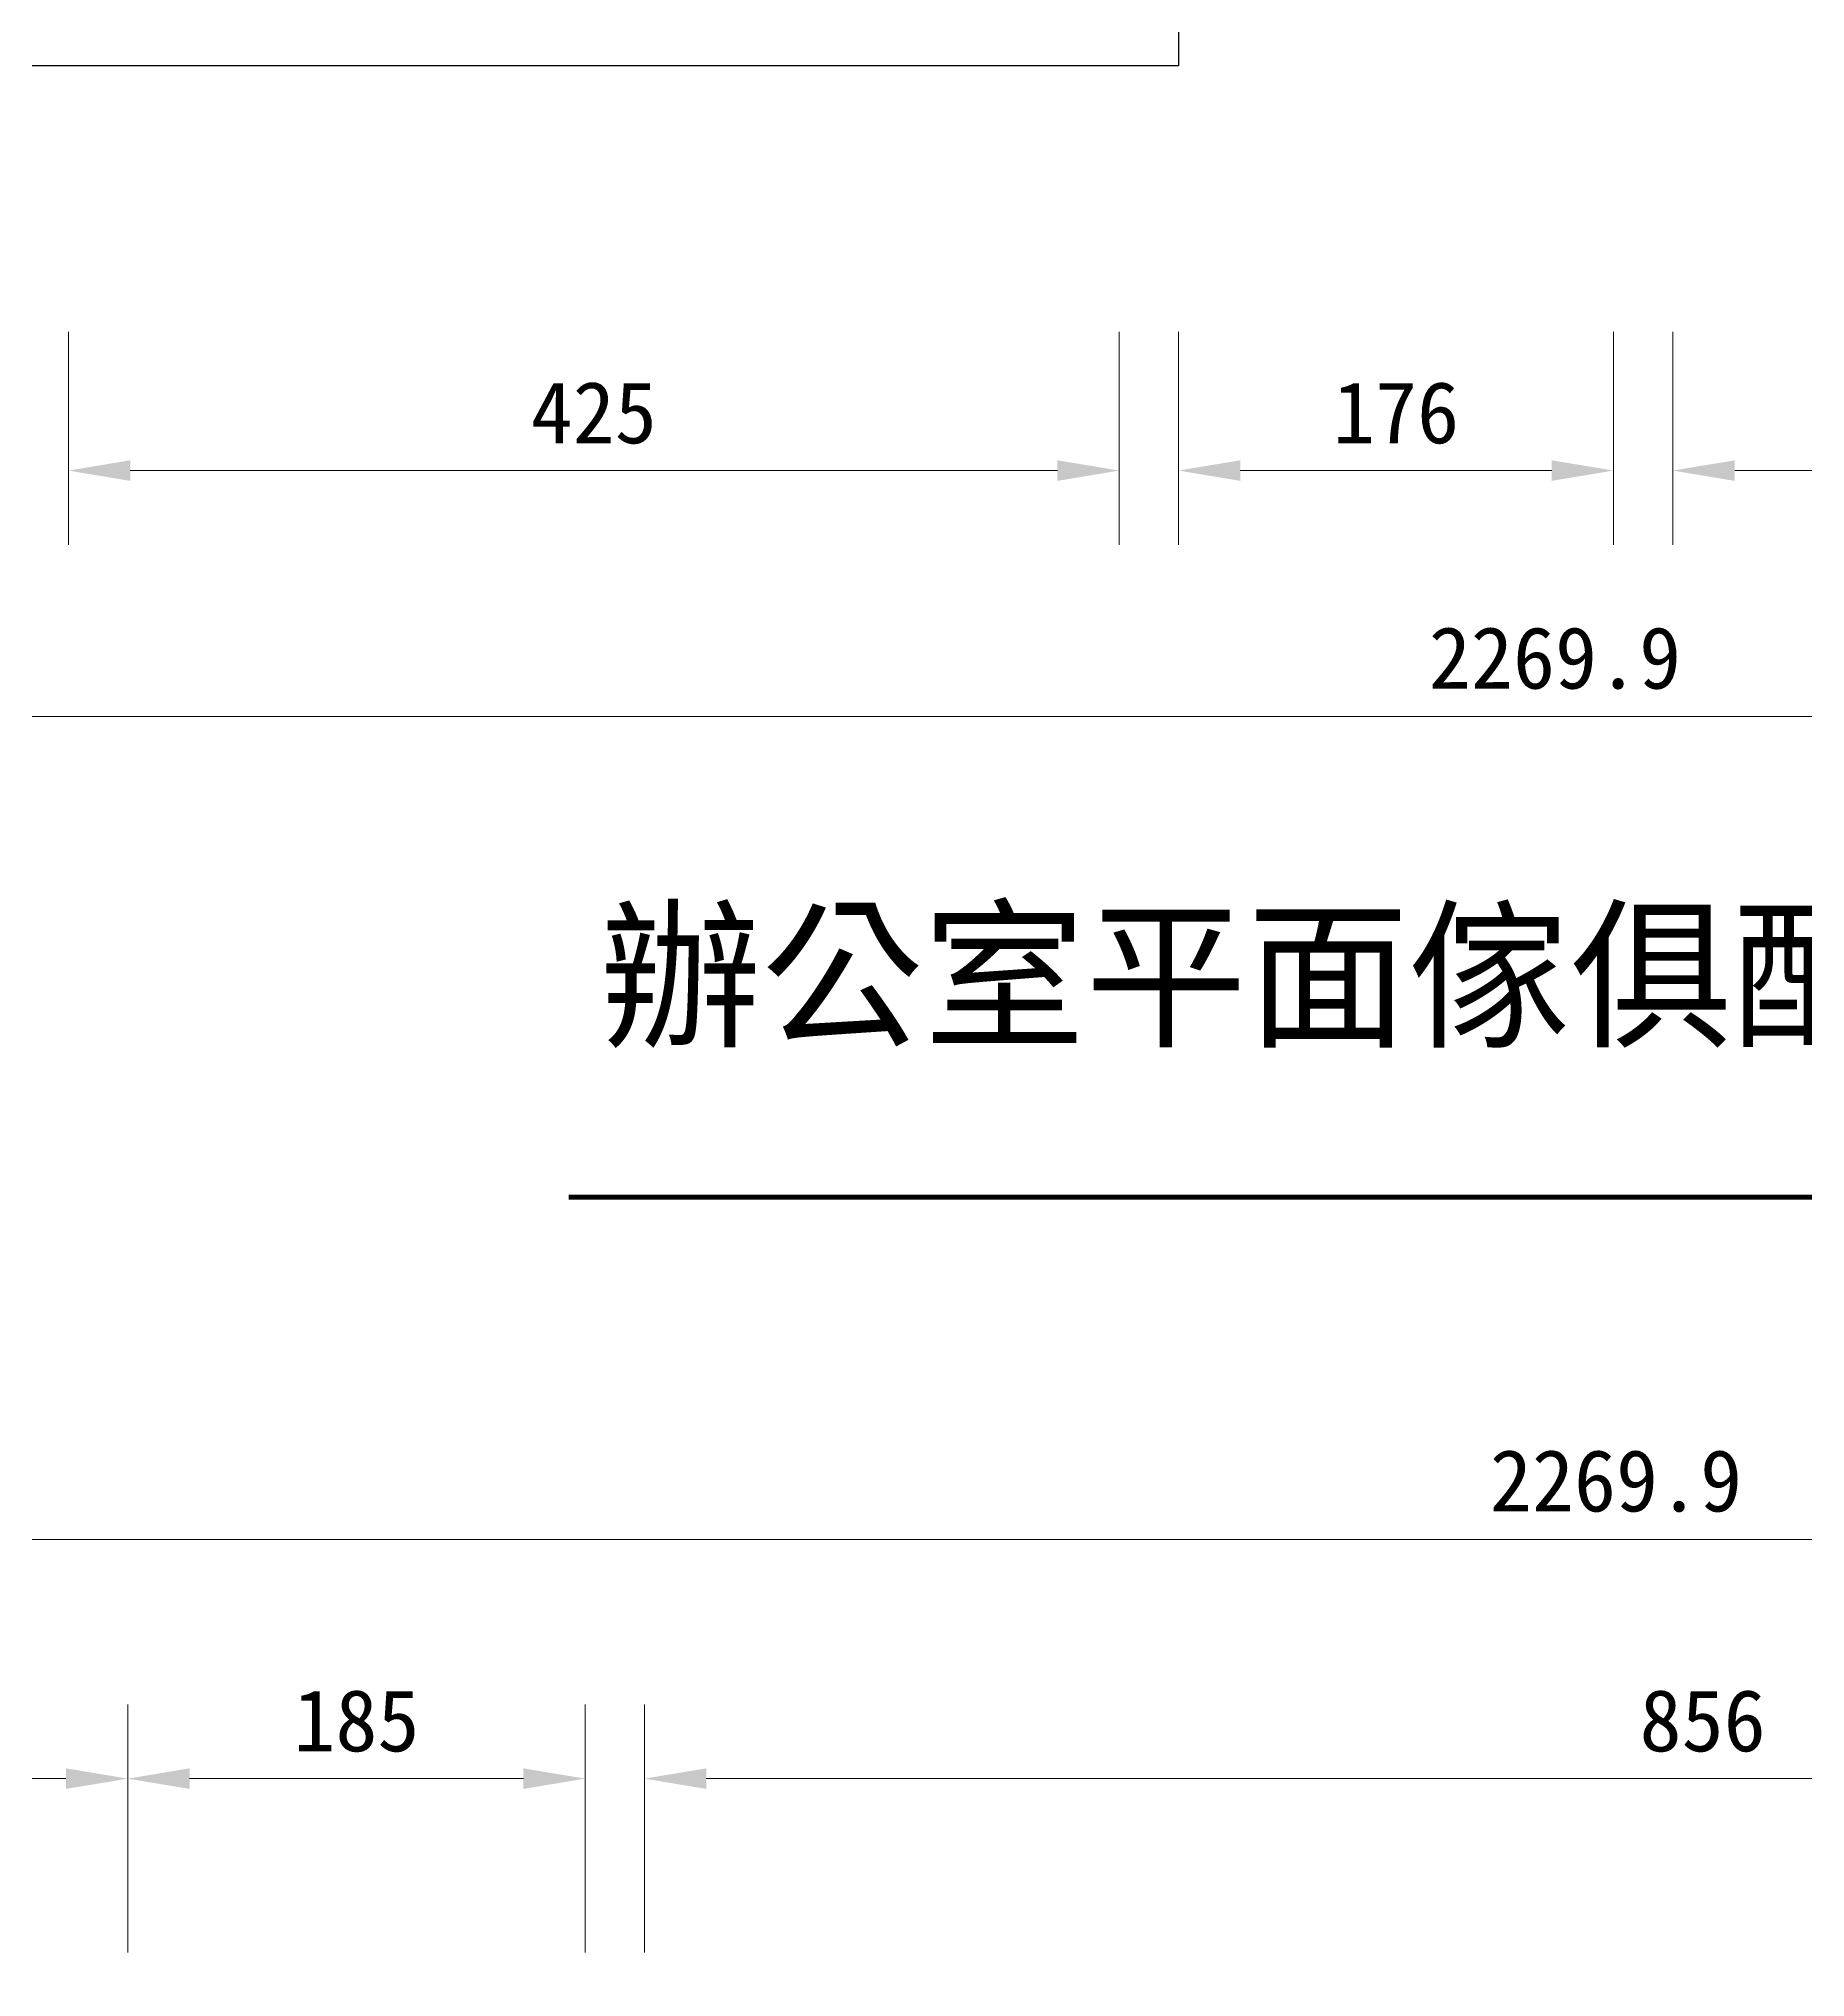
# Model space of a CAD drawing. Header units: centimetres. Extents: x 1966 to 8787, y 7398 to 12383.
# Drawn here: x 6709 to 7423, y 10035 to 10818 of the extents above; entities that cross this region are included whole.
import ezdxf

# ---------------------------------------------------------------- set-up
doc = ezdxf.new("R2010")
doc.units = ezdxf.units.CM
doc.header["$PDMODE"] = 35
doc.styles.get("Standard").update_dxf_attribs({"font": 'arial.ttf', "height": 10})
doc.styles.add('文2.5', font='kaiu.ttf', dxfattribs={"height": 2.5})
doc.dimstyles.new('DIM2.5', dxfattribs={"dimtxt": 2.5, "dimasz": 2.5, "dimexe": 3, "dimexo": 1, "dimgap": 1, "dimtad": 1, "dimdec": 1, "dimdsep": 46, "dimtxsty": '文2.5', "dimcen": 0, "dimadec": 0, "dimazin": 0, "dimtfac": 1, "dimtdec": 1, "dimtmove": 0, "dimatfit": 3, "dimfxl": 1, "dimlwd": 15, "dimlwe": 15, "dimarcsym": 0})

# ---------------------------------------------------------------- blocks, each defined once
blk = doc.blocks.new('*D81')
at = {"color": 0, "linetype": 'Continuous', "lineweight": 15, "transparency": 16777216}
for p, q in [((6720.51, 10699.93), (6720.51, 10613.84)), ((7145.51, 10699.93), (7145.51, 10613.84)), ((6745.51, 10643.84), (7120.51, 10643.84))]:
    blk.add_line(p, q, dxfattribs=at)
at = {"color": 0, "transparency": 16777216}
for points in [[(6745.51, 10648), (6745.51, 10639.67), (6720.51, 10643.84)], [(7120.51, 10648), (7120.51, 10639.67), (7145.51, 10643.84)]]:
    blk.add_solid(points, dxfattribs=at)
at = {"layer": 'DEFPOINTS', "color": 0, "transparency": 16777216}
for p in [(6720.51, 10709.93), (7145.51, 10709.93), (7145.51, 10643.84)]:
    blk.add_point(p, dxfattribs=at)
at = {"color": 0, "transparency": 16777216, "insert": (6933.01, 10667.16), "char_height": 25, "attachment_point": 5, "style": '文2.5'}
blk.add_mtext('425', dxfattribs=at)
blk = doc.blocks.new('*D82')
at = {"color": 0, "linetype": 'Continuous', "lineweight": 15, "transparency": 16777216}
for p, q in [((7169.51, 10699.93), (7169.51, 10613.84)), ((7345.51, 10699.99), (7345.51, 10613.84)), ((7194.51, 10643.84), (7320.51, 10643.84))]:
    blk.add_line(p, q, dxfattribs=at)
at = {"color": 0, "transparency": 16777216}
for points in [[(7194.51, 10648), (7194.51, 10639.67), (7169.51, 10643.84)], [(7320.51, 10648), (7320.51, 10639.67), (7345.51, 10643.84)]]:
    blk.add_solid(points, dxfattribs=at)
at = {"layer": 'DEFPOINTS', "color": 0, "transparency": 16777216}
for p in [(7169.51, 10709.93), (7345.51, 10709.99), (7345.51, 10643.84)]:
    blk.add_point(p, dxfattribs=at)
at = {"color": 0, "transparency": 16777216, "insert": (7257.51, 10667.16), "char_height": 25, "attachment_point": 5, "style": '文2.5'}
blk.add_mtext('176', dxfattribs=at)
blk = doc.blocks.new('*D83')
at = {"color": 0, "linetype": 'Continuous', "lineweight": 15, "transparency": 16777216}
for p, q in [((7369.51, 10699.99), (7369.51, 10613.84)), ((7563.51, 10699.93), (7563.51, 10613.84)), ((7394.51, 10643.84), (7538.51, 10643.84))]:
    blk.add_line(p, q, dxfattribs=at)
at = {"color": 0, "transparency": 16777216}
for points in [[(7394.51, 10648), (7394.51, 10639.67), (7369.51, 10643.84)], [(7538.51, 10648), (7538.51, 10639.67), (7563.51, 10643.84)]]:
    blk.add_solid(points, dxfattribs=at)
at = {"layer": 'DEFPOINTS', "color": 0, "transparency": 16777216}
for p in [(7369.51, 10709.99), (7563.51, 10709.93), (7563.51, 10643.84)]:
    blk.add_point(p, dxfattribs=at)
at = {"color": 0, "transparency": 16777216, "insert": (7466.51, 10667.16), "char_height": 25, "attachment_point": 5, "style": '文2.5'}
blk.add_mtext('194', dxfattribs=at)
blk = doc.blocks.new('*D87')
at = {"color": 0, "linetype": 'Continuous', "lineweight": 15, "transparency": 16777216}
for p, q in [((6187.51, 10699.99), (6187.51, 10514.34)), ((8457.45, 10699.93), (8457.45, 10514.34)), ((6212.51, 10544.34), (8432.45, 10544.34))]:
    blk.add_line(p, q, dxfattribs=at)
at = {"color": 0, "transparency": 16777216}
for points in [[(6212.51, 10548.5), (6212.51, 10540.17), (6187.51, 10544.34)], [(8432.45, 10548.5), (8432.45, 10540.17), (8457.45, 10544.34)]]:
    blk.add_solid(points, dxfattribs=at)
at = {"layer": 'DEFPOINTS', "color": 0, "transparency": 16777216}
for p in [(6187.51, 10709.99), (8457.45, 10709.93), (8457.45, 10544.34)]:
    blk.add_point(p, dxfattribs=at)
at = {"color": 0, "transparency": 16777216, "insert": (7321.8, 10567.96), "char_height": 25, "attachment_point": 5, "style": '文2.5'}
blk.add_mtext('2269.9', dxfattribs=at)
blk = doc.blocks.new('*D172')
at = {"color": 0, "linetype": 'Continuous', "lineweight": 15, "transparency": 16777216}
for p, q in [((6414.51, 10044.58), (6414.51, 10144.83)), ((6744.51, 10044.51), (6744.51, 10144.83)), ((6439.51, 10114.83), (6719.51, 10114.83))]:
    blk.add_line(p, q, dxfattribs=at)
at = {"color": 0, "transparency": 16777216}
for points in [[(6439.51, 10119), (6439.51, 10110.67), (6414.51, 10114.83)], [(6719.51, 10119), (6719.51, 10110.67), (6744.51, 10114.83)]]:
    blk.add_solid(points, dxfattribs=at)
at = {"layer": 'DEFPOINTS', "color": 0, "transparency": 16777216}
for p in [(6744.51, 10114.83), (6414.51, 10034.58), (6744.51, 10034.51)]:
    blk.add_point(p, dxfattribs=at)
at = {"color": 0, "transparency": 16777216, "insert": (6579.51, 10138.16), "char_height": 25, "attachment_point": 5, "style": '文2.5'}
blk.add_mtext('330', dxfattribs=at)
blk = doc.blocks.new('*D173')
at = {"color": 0, "linetype": 'Continuous', "lineweight": 15, "transparency": 16777216}
for p, q in [((6744.51, 10044.51), (6744.51, 10144.83)), ((6929.51, 10044.51), (6929.51, 10144.83)), ((6769.51, 10114.83), (6904.51, 10114.83))]:
    blk.add_line(p, q, dxfattribs=at)
at = {"color": 0, "transparency": 16777216}
for points in [[(6769.51, 10119), (6769.51, 10110.67), (6744.51, 10114.83)], [(6904.51, 10119), (6904.51, 10110.67), (6929.51, 10114.83)]]:
    blk.add_solid(points, dxfattribs=at)
at = {"layer": 'DEFPOINTS', "color": 0, "transparency": 16777216}
for p in [(6929.51, 10114.83), (6744.51, 10034.51), (6929.51, 10034.51)]:
    blk.add_point(p, dxfattribs=at)
at = {"color": 0, "transparency": 16777216, "insert": (6837.01, 10138.16), "char_height": 25, "attachment_point": 5, "style": '文2.5'}
blk.add_mtext('185', dxfattribs=at)
blk = doc.blocks.new('*D174')
at = {"color": 0, "linetype": 'Continuous', "lineweight": 15, "transparency": 16777216}
for p, q in [((6953.51, 10044.58), (6953.51, 10144.83)), ((7809.51, 10044.58), (7809.51, 10144.83)), ((6978.51, 10114.83), (7784.51, 10114.83))]:
    blk.add_line(p, q, dxfattribs=at)
at = {"color": 0, "transparency": 16777216}
for points in [[(6978.51, 10119), (6978.51, 10110.67), (6953.51, 10114.83)], [(7784.51, 10119), (7784.51, 10110.67), (7809.51, 10114.83)]]:
    blk.add_solid(points, dxfattribs=at)
at = {"layer": 'DEFPOINTS', "color": 0, "transparency": 16777216}
for p in [(7809.51, 10114.83), (6953.51, 10034.58), (7809.51, 10034.58)]:
    blk.add_point(p, dxfattribs=at)
at = {"color": 0, "transparency": 16777216, "insert": (7381.51, 10138.16), "char_height": 25, "attachment_point": 5, "style": '文2.5'}
blk.add_mtext('856', dxfattribs=at)
blk = doc.blocks.new('*D178')
at = {"color": 0, "linetype": 'Continuous', "lineweight": 15, "transparency": 16777216}
for p, q in [((6211.51, 10044.58), (6211.51, 10241.56)), ((8481.42, 10044.58), (8481.42, 10241.56)), ((6236.51, 10211.56), (8456.42, 10211.56))]:
    blk.add_line(p, q, dxfattribs=at)
at = {"color": 0, "transparency": 16777216}
for points in [[(6236.51, 10215.73), (6236.51, 10207.39), (6211.51, 10211.56)], [(8456.42, 10215.73), (8456.42, 10207.39), (8481.42, 10211.56)]]:
    blk.add_solid(points, dxfattribs=at)
at = {"layer": 'DEFPOINTS', "color": 0, "transparency": 16777216}
for p in [(8481.42, 10211.56), (6211.51, 10034.58), (8481.42, 10034.58)]:
    blk.add_point(p, dxfattribs=at)
at = {"color": 0, "transparency": 16777216, "insert": (7346.47, 10235.18), "char_height": 25, "attachment_point": 5, "style": '文2.5'}
blk.add_mtext('2269.9', dxfattribs=at)

msp = doc.modelspace()

# ---------------------------------------------------------------- linework, layer by layer
for p, q in [((7169.51, 10945.49), (7169.51, 10807.49)), ((7169.51, 10807.49), (6577.51, 10807.49))]:
    msp.add_line(p, q)
at = {"const_width": 2}
msp.add_lwpolyline([(6922.89, 10349.99), (7944.56, 10349.99)], dxfattribs=at)

# ---------------------------------------------------------------- texts
msp.add_text('辦公室平面傢俱配置圖     s:1/100', height=48).set_placement((6935.36, 10415.72))

# ---------------------------------------------------------------- dimensions: what is measured, and where the dimension line sits
dim = msp.add_linear_dim(base=(8457.45, 10544.34), p1=(6187.51, 10709.99), p2=(8457.45, 10709.93), dimstyle='DIM2.5')
dim.commit()
dim.dimension.update_dxf_attribs({"geometry": '*D87', "text_midpoint": (7321.8, 10544.34), "dimtype": 160})
for base, p1, p2, picture, middle in [((7145.51, 10643.84), (6720.51, 10709.93), (7145.51, 10709.93), '*D81', (6933.01, 10667.16)), ((7345.51, 10643.84), (7169.51, 10709.93), (7345.51, 10709.99), '*D82', (7257.51, 10667.16)), ((7563.51, 10643.84), (7369.51, 10709.99), (7563.51, 10709.93), '*D83', (7466.51, 10667.16)), ((8481.42, 10211.56), (6211.51, 10034.58), (8481.42, 10034.58), '*D178', (7346.47, 10235.18)), ((6744.51, 10114.83), (6414.51, 10034.58), (6744.51, 10034.51), '*D172', (6579.51, 10138.16)), ((6929.51, 10114.83), (6744.51, 10034.51), (6929.51, 10034.51), '*D173', (6837.01, 10138.16)), ((7809.51, 10114.83), (6953.51, 10034.58), (7809.51, 10034.58), '*D174', (7381.51, 10138.16))]:
    dim = msp.add_linear_dim(base=base, p1=p1, p2=p2, dimstyle='DIM2.5')
    dim.commit()
    dim.dimension.update_dxf_attribs({"geometry": picture, "text_midpoint": middle})

doc.saveas('drawing.dxf')
